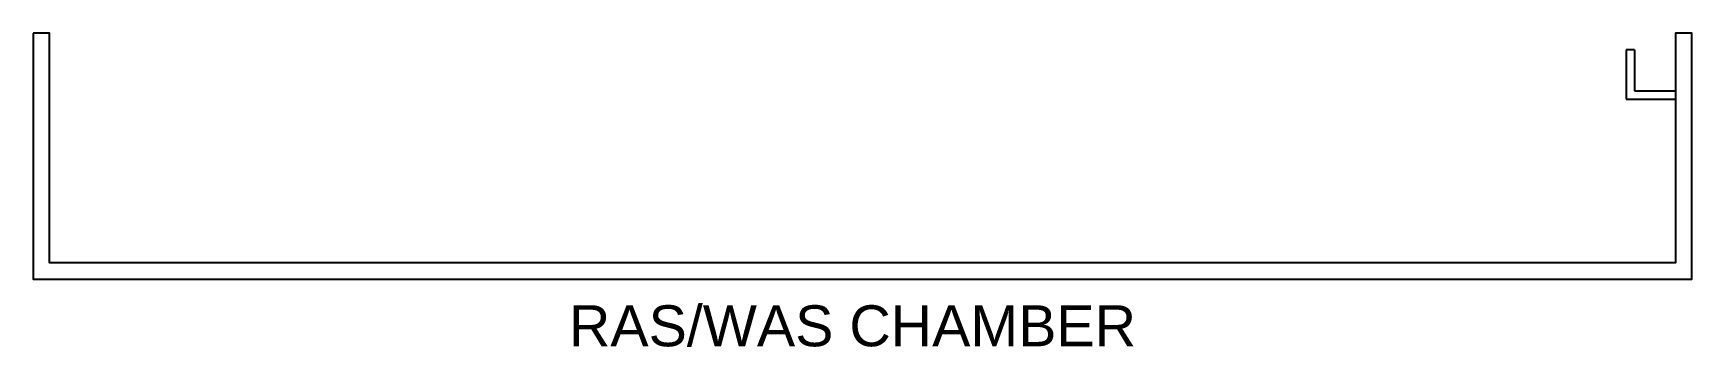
# Model space of a CAD drawing. Header units: millimetres. Extents: x 7 to 108, y 5 to 25.
import ezdxf
from ezdxf.enums import TextEntityAlignment as Align

# ---------------------------------------------------------------- set-up
doc = ezdxf.new("R2010")
doc.units = ezdxf.units.MM
doc.layers.add('RefPIDWasteSludgeChamber$0$Text', color=7, linetype='Continuous')
doc.layers.add('unit', color=1, linetype='Continuous')
doc.styles.add('RefPIDWasteSludgeChamber$0$Organica', font='arial.ttf')

# ---------------------------------------------------------------- blocks, each defined once
blk = doc.blocks.new('*U6')
for p, q in [((97, 13.98), (97, 10.98)), ((97.5, 13.98), (97, 13.98)), ((97.5, 13.98), (97.5, 11.48)), ((97.5, 11.48), (100, 11.48)), ((97, 10.98), (100, 10.98))]:
    blk.add_line(p, q)
at = {"flags": 128}
blk.add_lwpolyline([(0, 15), (0, 0), (101, 0), (101, 15), (100, 15), (100, 1), (1, 1), (1, 15)], close=True, dxfattribs=at)
at = {"style": 'RefPIDWasteSludgeChamber$0$Organica', "flags": 1}
for tag, p in [('WIDTH', (-11.4, 38.99)), ('HEIGHT', (-11.4, 36.04)), ('LENGTH', (-11.4, 33.02)), ('LIQUIDLEVEL', (-11.4, 29.93)), ('VOLUME', (-11.4, 26.97))]:
    blk.add_attdef(tag, text='', height=2, dxfattribs=at).set_placement(p, align=Align.MIDDLE_CENTER)
at = {"layer": 'RefPIDWasteSludgeChamber$0$Text', "style": 'RefPIDWasteSludgeChamber$0$Organica'}
blk.add_attdef('NAME1_001', (49.42, -4.11), '', height=2.5, dxfattribs=at)

msp = doc.modelspace()

# ---------------------------------------------------------------- block references
at = {"layer": 'unit'}
ref = msp.add_blockref('*U6', (7.06, 9.56), dxfattribs=at)
ref.add_attrib('NAME1_001', 'RAS/WAS CHAMBER', (39.68, 5.46), dxfattribs={"layer": 'RefPIDWasteSludgeChamber$0$Text', "height": 2.5, "style": 'RefPIDWasteSludgeChamber$0$Organica'})

doc.saveas('drawing.dxf')
